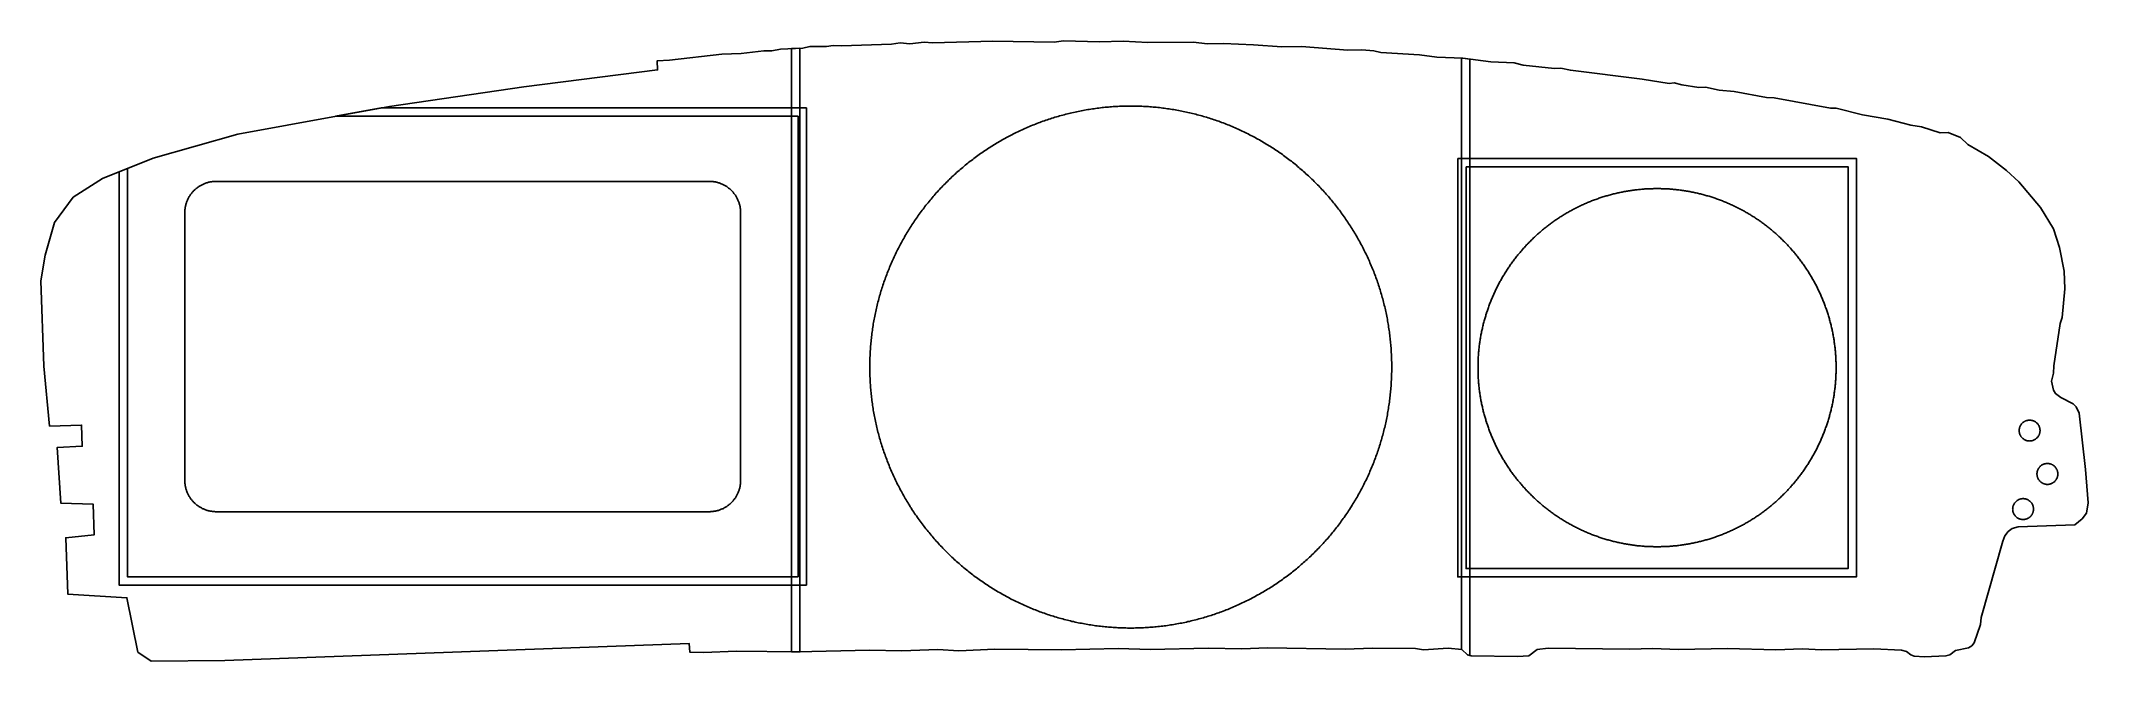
# Model space of a CAD drawing. Header units: metres. Extents: x -203 to 190, y -57 to 61.
import ezdxf

# ---------------------------------------------------------------- set-up
doc = ezdxf.new("R2010")
doc.units = ezdxf.units.M
doc.layers.add('LOCATING_LIPS', color=5, linetype='Continuous')
doc.layers.add('PLATE', color=7, linetype='Continuous')

msp = doc.modelspace()

# ---------------------------------------------------------------- linework, layer by layer
at = {"layer": 'LOCATING_LIPS'}
for points in [[(-58.77, 60.02), (-57.17, 60.08), (-57.17, -55.59), (-57.65, -55.6), (-58.77, -55.59), (-58.77, 60.02)], [(71.23, -56.28), (70.77, -56.12), (69.67, -55.15), (69.63, -55.14), (69.63, 58.2), (69.89, 58.19), (71.23, 58.01), (71.23, -56.28)], [(-187.63, 36.42), (-186.03, 37.06), (-186.03, -41.19), (-57.53, -41.19), (-57.53, 47.06), (-146.15, 47.06), (-137.4, 48.66), (-55.93, 48.66), (-55.93, -42.79), (-187.63, -42.79), (-187.63, 36.42)], [(68.88, 38.98), (145.28, 38.98), (145.28, -41.22), (68.88, -41.22), (68.88, 38.98)], [(70.48, 37.38), (70.48, -39.62), (143.68, -39.62), (143.68, 37.38), (70.48, 37.38)]]:
    msp.add_lwpolyline(points, close=True, dxfattribs=at)
at = {"layer": 'PLATE'}
for points in [[(-201.79, 20.45), (-200.03, 26.7), (-196.42, 31.54), (-190.79, 35.15), (-181.09, 39.04), (-164.9, 43.63), (-135.81, 48.95), (-110.05, 52.69), (-84.45, 55.93), (-84.51, 57.69), (-82.16, 57.78), (-72.14, 58.93), (-68.42, 59.07), (-64.06, 59.62), (-62.57, 59.58), (-60.87, 59.94), (-56.62, 60.1), (-55.24, 60.44), (-52.05, 60.45), (-50.77, 60.64), (-49.18, 60.54), (-39.61, 60.85), (-37.93, 61.11), (-36.11, 60.96), (-33.37, 61.25), (-31.76, 61.1), (-20.22, 61.47), (-8.44, 61.26), (-6.66, 61.49), (0.23, 61.3), (4.75, 61.44), (9.53, 61.19), (18.16, 61.23), (20.94, 60.94), (23.97, 61.01), (29.77, 60.77), (35.18, 60.34), (38.94, 60.43), (47.82, 59.7), (50.53, 59.76), (52.83, 59.59), (54.15, 59.3), (61.59, 58.84), (64.9, 58.39), (69.89, 58.19), (75.22, 57.47), (79.68, 57.28), (81.43, 56.85), (87.42, 56.2), (88.62, 56.29), (90.47, 55.89), (104.21, 54.15), (109.4, 53.36), (110.39, 53.47), (111.84, 53.05), (115.11, 52.56), (116.38, 52.62), (118.99, 52.03), (121.86, 51.8), (128.03, 50.66), (129.52, 50.58), (140.33, 48.58), (141.4, 48.61), (146.45, 47.32), (151.3, 46.47), (155.72, 45.33), (157.74, 45.03), (161.34, 43.88), (162.88, 43.92), (165.24, 42.97), (166.65, 41.63), (170.62, 39.32), (174.04, 36.68), (176.43, 34.52), (180.58, 29.6), (183.03, 25.47), (184.22, 21.94), (185.11, 17.35), (185.19, 14), (184.69, 8.49), (184.32, 7.34), (183.08, -0.79), (183.05, -2.19), (182.67, -3.73), (183.06, -5.4), (183.43, -6.09), (184.45, -6.83), (186.82, -8.06), (187.36, -8.63), (187.95, -9.84), (189.2, -20.66), (189.67, -27.04), (189.38, -29.03), (188.56, -30.07), (187.15, -31.25), (176.3, -31.6), (175.12, -31.94), (174.37, -32.5), (173.74, -33.34), (173.32, -34.38), (169.21, -48.98), (169.05, -50.35), (167.82, -53.82), (167.38, -54.42), (166.77, -54.83), (164.28, -55.33), (163.16, -56.16), (162.43, -56.36), (158.36, -56.54), (156.37, -56.38), (155.74, -56.18), (154.86, -55.48), (153.92, -55.25), (148.64, -55.03), (138.57, -55.22), (134.95, -54.97), (129.81, -55.18), (120.59, -54.94), (111.2, -55.12), (106.19, -54.91), (101.87, -55.08), (86.24, -54.9), (84.1, -55.14), (82.5, -56.31), (80.31, -56.46), (71.48, -56.37), (70.77, -56.12), (69.67, -55.15), (67.07, -54.86), (62.31, -55.19), (60.78, -54.92), (52.55, -54.84), (47.33, -55.04), (32.42, -54.83), (27.5, -55.02), (21.04, -54.88), (9.99, -55.12), (3.83, -54.96), (-7.04, -55.19), (-19.81, -55.09), (-26.71, -55.38), (-30.74, -55.13), (-37.66, -55.41), (-43.86, -55.24), (-57.65, -55.6), (-69.32, -55.45), (-75.63, -55.71), (-78.27, -55.61), (-78.41, -53.96), (-167.34, -57.24), (-181.49, -57.34), (-184.05, -55.61), (-186.12, -45.2), (-197.47, -44.5), (-197.86, -33.7), (-192.4, -33.14), (-192.6, -27.25), (-198.76, -27.11), (-199.48, -16.39), (-194.69, -16.19), (-194.82, -12.13), (-200.95, -12.32), (-202.02, -0.84), (-202.6, 15.52), (-201.79, 20.45)], [(56.24, -1.61), (56.24, -1.31), (56.24, -1), (56.24, -0.69), (56.24, -0.39), (56.23, -0.08), (56.22, 0.23), (56.22, 0.53), (56.21, 0.84), (56.19, 1.15), (56.18, 1.45), (56.16, 1.76), (56.15, 2.07), (56.13, 2.37), (56.1, 2.68), (56.08, 2.98), (56.06, 3.29), (56.03, 3.6), (56, 3.9), (55.97, 4.21), (55.94, 4.51), (55.9, 4.82), (55.86, 5.12), (55.83, 5.43), (55.79, 5.73), (55.74, 6.03), (55.7, 6.34), (55.65, 6.64), (55.6, 6.94), (55.56, 7.25), (55.5, 7.55), (55.45, 7.85), (55.4, 8.15), (55.34, 8.46), (55.28, 8.76), (55.22, 9.06), (55.16, 9.36), (55.09, 9.66), (55.02, 9.96), (54.96, 10.26), (54.89, 10.56), (54.81, 10.85), (54.74, 11.15), (54.67, 11.45), (54.59, 11.75), (54.51, 12.04), (54.43, 12.34), (54.35, 12.63), (54.26, 12.93), (54.17, 13.22), (54.09, 13.52), (54, 13.81), (53.9, 14.1), (53.81, 14.4), (53.72, 14.69), (53.62, 14.98), (53.52, 15.27), (53.42, 15.56), (53.32, 15.85), (53.21, 16.14), (53.11, 16.42), (53, 16.71), (52.89, 17), (52.78, 17.28), (52.66, 17.57), (52.55, 17.85), (52.43, 18.14), (52.31, 18.42), (52.19, 18.7), (52.07, 18.99), (51.95, 19.27), (51.82, 19.55), (51.7, 19.83), (51.57, 20.1), (51.44, 20.38), (51.31, 20.66), (51.17, 20.94), (51.04, 21.21), (50.9, 21.49), (50.76, 21.76), (50.62, 22.03), (50.48, 22.3), (50.33, 22.57), (50.19, 22.84), (50.04, 23.11), (49.89, 23.38), (49.74, 23.65), (49.59, 23.92), (49.44, 24.18), (49.28, 24.45), (49.13, 24.71), (48.97, 24.97), (48.81, 25.23), (48.64, 25.5), (48.48, 25.76), (48.32, 26.01), (48.15, 26.27), (47.98, 26.53), (47.81, 26.78), (47.64, 27.04), (47.47, 27.29), (47.29, 27.54), (47.12, 27.8), (46.94, 28.05), (46.76, 28.3), (46.58, 28.54), (46.4, 28.79), (46.21, 29.04), (46.03, 29.28), (45.84, 29.53), (45.66, 29.77), (45.47, 30.01), (45.27, 30.25), (45.08, 30.49), (44.89, 30.73), (44.69, 30.96), (44.5, 31.2), (44.3, 31.43), (44.1, 31.67), (43.9, 31.9), (43.69, 32.13), (43.49, 32.36), (43.28, 32.58), (43.08, 32.81), (42.87, 33.04), (42.66, 33.26), (42.45, 33.48), (42.24, 33.71), (42.02, 33.93), (41.81, 34.14), (41.59, 34.36), (41.37, 34.58), (41.16, 34.79), (40.94, 35.01), (40.71, 35.22), (40.49, 35.43), (40.27, 35.64), (40.04, 35.85), (39.81, 36.05), (39.59, 36.26), (39.36, 36.46), (39.13, 36.67), (38.9, 36.87), (38.66, 37.07), (38.43, 37.27), (38.19, 37.46), (37.96, 37.66), (37.72, 37.85), (37.48, 38.04), (37.24, 38.24), (37, 38.43), (36.76, 38.61), (36.51, 38.8), (36.27, 38.98), (36.02, 39.17), (35.77, 39.35), (35.53, 39.53), (35.28, 39.71), (35.03, 39.89), (34.77, 40.06), (34.52, 40.24), (34.27, 40.41), (34.01, 40.58), (33.76, 40.75), (33.5, 40.92), (33.24, 41.09), (32.99, 41.25), (32.73, 41.41), (32.46, 41.58), (32.2, 41.74), (31.94, 41.9), (31.68, 42.05), (31.41, 42.21), (31.15, 42.36), (30.88, 42.51), (30.61, 42.66), (30.34, 42.81), (30.07, 42.96), (29.8, 43.1), (29.53, 43.25), (29.26, 43.39), (28.99, 43.53), (28.72, 43.67), (28.44, 43.81), (28.17, 43.94), (27.89, 44.08), (27.61, 44.21), (27.33, 44.34), (27.06, 44.47), (26.78, 44.59), (26.5, 44.72), (26.22, 44.84), (25.93, 44.96), (25.65, 45.08), (25.37, 45.2), (25.08, 45.32), (24.8, 45.43), (24.51, 45.55), (24.23, 45.66), (23.94, 45.77), (23.65, 45.88), (23.37, 45.98), (23.08, 46.09), (22.79, 46.19), (22.5, 46.29), (22.21, 46.39), (21.92, 46.49), (21.63, 46.58), (21.33, 46.67), (21.04, 46.77), (20.75, 46.86), (20.45, 46.94), (20.16, 47.03), (19.86, 47.12), (19.57, 47.2), (19.27, 47.28), (18.98, 47.36), (18.68, 47.44), (18.38, 47.51), (18.08, 47.58), (17.79, 47.66), (17.49, 47.73), (17.19, 47.79), (16.89, 47.86), (16.59, 47.93), (16.29, 47.99), (15.99, 48.05), (15.69, 48.11), (15.38, 48.17), (15.08, 48.22), (14.78, 48.27), (14.48, 48.33), (14.17, 48.37), (13.87, 48.42), (13.57, 48.47), (13.26, 48.51), (12.96, 48.56), (12.66, 48.6), (12.35, 48.63), (12.05, 48.67), (11.74, 48.71), (11.44, 48.74), (11.13, 48.77), (10.83, 48.8), (10.52, 48.83), (10.21, 48.85), (9.91, 48.87), (9.6, 48.9), (9.3, 48.92), (8.99, 48.93), (8.68, 48.95), (8.38, 48.96), (8.07, 48.98), (7.76, 48.99), (7.46, 48.99), (7.15, 49), (6.84, 49.01), (6.54, 49.01), (6.23, 49.01), (5.92, 49.01), (5.62, 49.01), (5.31, 49), (5, 48.99), (4.7, 48.99), (4.39, 48.98), (4.08, 48.96), (3.78, 48.95), (3.47, 48.93), (3.16, 48.92), (2.86, 48.9), (2.55, 48.87), (2.25, 48.85), (1.94, 48.83), (1.63, 48.8), (1.33, 48.77), (1.02, 48.74), (0.72, 48.71), (0.41, 48.67), (0.11, 48.63), (-0.2, 48.6), (-0.5, 48.56), (-0.8, 48.51), (-1.11, 48.47), (-1.41, 48.42), (-1.71, 48.37), (-2.02, 48.33), (-2.32, 48.27), (-2.62, 48.22), (-2.92, 48.17), (-3.23, 48.11), (-3.53, 48.05), (-3.83, 47.99), (-4.13, 47.93), (-4.43, 47.86), (-4.73, 47.79), (-5.03, 47.73), (-5.33, 47.66), (-5.62, 47.58), (-5.92, 47.51), (-6.22, 47.44), (-6.52, 47.36), (-6.81, 47.28), (-7.11, 47.2), (-7.4, 47.12), (-7.7, 47.03), (-7.99, 46.94), (-8.29, 46.86), (-8.58, 46.77), (-8.87, 46.67), (-9.17, 46.58), (-9.46, 46.49), (-9.75, 46.39), (-10.04, 46.29), (-10.33, 46.19), (-10.62, 46.09), (-10.91, 45.98), (-11.19, 45.88), (-11.48, 45.77), (-11.77, 45.66), (-12.05, 45.55), (-12.34, 45.43), (-12.62, 45.32), (-12.91, 45.2), (-13.19, 45.08), (-13.47, 44.96), (-13.76, 44.84), (-14.04, 44.72), (-14.32, 44.59), (-14.6, 44.47), (-14.87, 44.34), (-15.15, 44.21), (-15.43, 44.08), (-15.71, 43.94), (-15.98, 43.81), (-16.26, 43.67), (-16.53, 43.53), (-16.8, 43.39), (-17.07, 43.25), (-17.34, 43.1), (-17.61, 42.96), (-17.88, 42.81), (-18.15, 42.66), (-18.42, 42.51), (-18.69, 42.36), (-18.95, 42.21), (-19.22, 42.05), (-19.48, 41.9), (-19.74, 41.74), (-20, 41.58), (-20.27, 41.41), (-20.53, 41.25), (-20.78, 41.09), (-21.04, 40.92), (-21.3, 40.75), (-21.55, 40.58), (-21.81, 40.41), (-22.06, 40.24), (-22.31, 40.06), (-22.57, 39.89), (-22.82, 39.71), (-23.07, 39.53), (-23.31, 39.35), (-23.56, 39.17), (-23.81, 38.98), (-24.05, 38.8), (-24.3, 38.61), (-24.54, 38.43), (-24.78, 38.24), (-25.02, 38.04), (-25.26, 37.85), (-25.5, 37.66), (-25.73, 37.46), (-25.97, 37.27), (-26.2, 37.07), (-26.44, 36.87), (-26.67, 36.67), (-26.9, 36.46), (-27.13, 36.26), (-27.35, 36.05), (-27.58, 35.85), (-27.81, 35.64), (-28.03, 35.43), (-28.25, 35.22), (-28.48, 35.01), (-28.7, 34.79), (-28.91, 34.58), (-29.13, 34.36), (-29.35, 34.14), (-29.56, 33.93), (-29.78, 33.71), (-29.99, 33.48), (-30.2, 33.26), (-30.41, 33.04), (-30.62, 32.81), (-30.82, 32.58), (-31.03, 32.36), (-31.23, 32.13), (-31.44, 31.9), (-31.64, 31.67), (-31.84, 31.43), (-32.04, 31.2), (-32.23, 30.96), (-32.43, 30.73), (-32.62, 30.49), (-32.81, 30.25), (-33.01, 30.01), (-33.2, 29.77), (-33.38, 29.53), (-33.57, 29.28), (-33.75, 29.04), (-33.94, 28.79), (-34.12, 28.54), (-34.3, 28.3), (-34.48, 28.05), (-34.66, 27.8), (-34.83, 27.54), (-35.01, 27.29), (-35.18, 27.04), (-35.35, 26.78), (-35.52, 26.53), (-35.69, 26.27), (-35.86, 26.01), (-36.02, 25.76), (-36.18, 25.5), (-36.35, 25.23), (-36.51, 24.97), (-36.67, 24.71), (-36.82, 24.45), (-36.98, 24.18), (-37.13, 23.92), (-37.28, 23.65), (-37.43, 23.38), (-37.58, 23.11), (-37.73, 22.84), (-37.87, 22.57), (-38.02, 22.3), (-38.16, 22.03), (-38.3, 21.76), (-38.44, 21.49), (-38.58, 21.21), (-38.71, 20.94), (-38.85, 20.66), (-38.98, 20.38), (-39.11, 20.1), (-39.24, 19.83), (-39.36, 19.55), (-39.49, 19.27), (-39.61, 18.99), (-39.73, 18.7), (-39.85, 18.42), (-39.97, 18.14), (-40.09, 17.85), (-40.2, 17.57), (-40.32, 17.28), (-40.43, 17), (-40.54, 16.71), (-40.65, 16.42), (-40.75, 16.14), (-40.86, 15.85), (-40.96, 15.56), (-41.06, 15.27), (-41.16, 14.98), (-41.26, 14.69), (-41.35, 14.4), (-41.44, 14.1), (-41.54, 13.81), (-41.63, 13.52), (-41.71, 13.22), (-41.8, 12.93), (-41.89, 12.63), (-41.97, 12.34), (-42.05, 12.04), (-42.13, 11.75), (-42.21, 11.45), (-42.28, 11.15), (-42.35, 10.85), (-42.43, 10.56), (-42.5, 10.26), (-42.56, 9.96), (-42.63, 9.66), (-42.7, 9.36), (-42.76, 9.06), (-42.82, 8.76), (-42.88, 8.46), (-42.94, 8.15), (-42.99, 7.85), (-43.04, 7.55), (-43.1, 7.25), (-43.14, 6.94), (-43.19, 6.64), (-43.24, 6.34), (-43.28, 6.03), (-43.33, 5.73), (-43.37, 5.43), (-43.4, 5.12), (-43.44, 4.82), (-43.48, 4.51), (-43.51, 4.21), (-43.54, 3.9), (-43.57, 3.6), (-43.6, 3.29), (-43.62, 2.98), (-43.64, 2.68), (-43.67, 2.37), (-43.69, 2.07), (-43.7, 1.76), (-43.72, 1.45), (-43.73, 1.15), (-43.75, 0.84), (-43.76, 0.53), (-43.76, 0.23), (-43.77, -0.08), (-43.78, -0.39), (-43.78, -0.69), (-43.78, -1), (-43.78, -1.31), (-43.78, -1.61), (-43.77, -1.92), (-43.76, -2.23), (-43.76, -2.53), (-43.75, -2.84), (-43.73, -3.15), (-43.72, -3.45), (-43.7, -3.76), (-43.69, -4.07), (-43.67, -4.37), (-43.64, -4.68), (-43.62, -4.98), (-43.6, -5.29), (-43.57, -5.6), (-43.54, -5.9), (-43.51, -6.21), (-43.48, -6.51), (-43.44, -6.82), (-43.4, -7.12), (-43.37, -7.43), (-43.33, -7.73), (-43.28, -8.03), (-43.24, -8.34), (-43.19, -8.64), (-43.14, -8.94), (-43.1, -9.25), (-43.04, -9.55), (-42.99, -9.85), (-42.94, -10.15), (-42.88, -10.46), (-42.82, -10.76), (-42.76, -11.06), (-42.7, -11.36), (-42.63, -11.66), (-42.56, -11.96), (-42.5, -12.26), (-42.43, -12.56), (-42.35, -12.85), (-42.28, -13.15), (-42.21, -13.45), (-42.13, -13.75), (-42.05, -14.04), (-41.97, -14.34), (-41.89, -14.63), (-41.8, -14.93), (-41.71, -15.22), (-41.63, -15.52), (-41.54, -15.81), (-41.44, -16.1), (-41.35, -16.4), (-41.26, -16.69), (-41.16, -16.98), (-41.06, -17.27), (-40.96, -17.56), (-40.86, -17.85), (-40.75, -18.14), (-40.65, -18.42), (-40.54, -18.71), (-40.43, -19), (-40.32, -19.28), (-40.2, -19.57), (-40.09, -19.85), (-39.97, -20.14), (-39.85, -20.42), (-39.73, -20.7), (-39.61, -20.99), (-39.49, -21.27), (-39.36, -21.55), (-39.24, -21.83), (-39.11, -22.1), (-38.98, -22.38), (-38.85, -22.66), (-38.71, -22.94), (-38.58, -23.21), (-38.44, -23.49), (-38.3, -23.76), (-38.16, -24.03), (-38.02, -24.3), (-37.87, -24.57), (-37.73, -24.84), (-37.58, -25.11), (-37.43, -25.38), (-37.28, -25.65), (-37.13, -25.92), (-36.98, -26.18), (-36.82, -26.45), (-36.67, -26.71), (-36.51, -26.97), (-36.35, -27.23), (-36.18, -27.5), (-36.02, -27.76), (-35.86, -28.01), (-35.69, -28.27), (-35.52, -28.53), (-35.35, -28.78), (-35.18, -29.04), (-35.01, -29.29), (-34.83, -29.54), (-34.66, -29.8), (-34.48, -30.05), (-34.3, -30.3), (-34.12, -30.54), (-33.94, -30.79), (-33.75, -31.04), (-33.57, -31.28), (-33.38, -31.53), (-33.2, -31.77), (-33.01, -32.01), (-32.81, -32.25), (-32.62, -32.49), (-32.43, -32.73), (-32.23, -32.96), (-32.04, -33.2), (-31.84, -33.43), (-31.64, -33.67), (-31.44, -33.9), (-31.23, -34.13), (-31.03, -34.36), (-30.82, -34.58), (-30.62, -34.81), (-30.41, -35.04), (-30.2, -35.26), (-29.99, -35.48), (-29.78, -35.71), (-29.56, -35.93), (-29.35, -36.14), (-29.13, -36.36), (-28.91, -36.58), (-28.7, -36.79), (-28.48, -37.01), (-28.25, -37.22), (-28.03, -37.43), (-27.81, -37.64), (-27.58, -37.85), (-27.35, -38.05), (-27.13, -38.26), (-26.9, -38.46), (-26.67, -38.67), (-26.44, -38.87), (-26.2, -39.07), (-25.97, -39.27), (-25.73, -39.46), (-25.5, -39.66), (-25.26, -39.85), (-25.02, -40.04), (-24.78, -40.24), (-24.54, -40.43), (-24.3, -40.61), (-24.05, -40.8), (-23.81, -40.98), (-23.56, -41.17), (-23.31, -41.35), (-23.07, -41.53), (-22.82, -41.71), (-22.57, -41.89), (-22.31, -42.06), (-22.06, -42.24), (-21.81, -42.41), (-21.55, -42.58), (-21.3, -42.75), (-21.04, -42.92), (-20.78, -43.09), (-20.53, -43.25), (-20.27, -43.41), (-20, -43.58), (-19.74, -43.74), (-19.48, -43.9), (-19.22, -44.05), (-18.95, -44.21), (-18.69, -44.36), (-18.42, -44.51), (-18.15, -44.66), (-17.88, -44.81), (-17.61, -44.96), (-17.34, -45.1), (-17.07, -45.25), (-16.8, -45.39), (-16.53, -45.53), (-16.26, -45.67), (-15.98, -45.81), (-15.71, -45.94), (-15.43, -46.08), (-15.15, -46.21), (-14.87, -46.34), (-14.6, -46.47), (-14.32, -46.59), (-14.04, -46.72), (-13.76, -46.84), (-13.47, -46.96), (-13.19, -47.08), (-12.91, -47.2), (-12.62, -47.32), (-12.34, -47.43), (-12.05, -47.55), (-11.77, -47.66), (-11.48, -47.77), (-11.19, -47.88), (-10.91, -47.98), (-10.62, -48.09), (-10.33, -48.19), (-10.04, -48.29), (-9.75, -48.39), (-9.46, -48.49), (-9.17, -48.58), (-8.87, -48.67), (-8.58, -48.77), (-8.29, -48.86), (-7.99, -48.94), (-7.7, -49.03), (-7.4, -49.12), (-7.11, -49.2), (-6.81, -49.28), (-6.52, -49.36), (-6.22, -49.44), (-5.92, -49.51), (-5.62, -49.58), (-5.33, -49.66), (-5.03, -49.73), (-4.73, -49.79), (-4.43, -49.86), (-4.13, -49.93), (-3.83, -49.99), (-3.53, -50.05), (-3.23, -50.11), (-2.92, -50.17), (-2.62, -50.22), (-2.32, -50.27), (-2.02, -50.33), (-1.71, -50.37), (-1.41, -50.42), (-1.11, -50.47), (-0.8, -50.51), (-0.5, -50.56), (-0.2, -50.6), (0.11, -50.63), (0.41, -50.67), (0.72, -50.71), (1.02, -50.74), (1.33, -50.77), (1.63, -50.8), (1.94, -50.83), (2.25, -50.85), (2.55, -50.87), (2.86, -50.9), (3.16, -50.92), (3.47, -50.93), (3.78, -50.95), (4.08, -50.96), (4.39, -50.98), (4.7, -50.99), (5, -50.99), (5.31, -51), (5.62, -51.01), (5.92, -51.01), (6.23, -51.01), (6.54, -51.01), (6.84, -51.01), (7.15, -51), (7.46, -50.99), (7.76, -50.99), (8.07, -50.98), (8.38, -50.96), (8.68, -50.95), (8.99, -50.93), (9.3, -50.92), (9.6, -50.9), (9.91, -50.87), (10.21, -50.85), (10.52, -50.83), (10.83, -50.8), (11.13, -50.77), (11.44, -50.74), (11.74, -50.71), (12.05, -50.67), (12.35, -50.63), (12.66, -50.6), (12.96, -50.56), (13.26, -50.51), (13.57, -50.47), (13.87, -50.42), (14.17, -50.37), (14.48, -50.33), (14.78, -50.27), (15.08, -50.22), (15.38, -50.17), (15.69, -50.11), (15.99, -50.05), (16.29, -49.99), (16.59, -49.93), (16.89, -49.86), (17.19, -49.79), (17.49, -49.73), (17.79, -49.66), (18.08, -49.58), (18.38, -49.51), (18.68, -49.44), (18.98, -49.36), (19.27, -49.28), (19.57, -49.2), (19.86, -49.12), (20.16, -49.03), (20.45, -48.94), (20.75, -48.86), (21.04, -48.77), (21.33, -48.67), (21.63, -48.58), (21.92, -48.49), (22.21, -48.39), (22.5, -48.29), (22.79, -48.19), (23.08, -48.09), (23.37, -47.98), (23.65, -47.88), (23.94, -47.77), (24.23, -47.66), (24.51, -47.55), (24.8, -47.43), (25.08, -47.32), (25.37, -47.2), (25.65, -47.08), (25.93, -46.96), (26.22, -46.84), (26.5, -46.72), (26.78, -46.59), (27.06, -46.47), (27.33, -46.34), (27.61, -46.21), (27.89, -46.08), (28.17, -45.94), (28.44, -45.81), (28.72, -45.67), (28.99, -45.53), (29.26, -45.39), (29.53, -45.25), (29.8, -45.1), (30.07, -44.96), (30.34, -44.81), (30.61, -44.66), (30.88, -44.51), (31.15, -44.36), (31.41, -44.21), (31.68, -44.05), (31.94, -43.9), (32.2, -43.74), (32.46, -43.58), (32.73, -43.41), (32.99, -43.25), (33.24, -43.09), (33.5, -42.92), (33.76, -42.75), (34.01, -42.58), (34.27, -42.41), (34.52, -42.24), (34.77, -42.06), (35.03, -41.89), (35.28, -41.71), (35.53, -41.53), (35.77, -41.35), (36.02, -41.17), (36.27, -40.98), (36.51, -40.8), (36.76, -40.61), (37, -40.43), (37.24, -40.24), (37.48, -40.04), (37.72, -39.85), (37.96, -39.66), (38.19, -39.46), (38.43, -39.27), (38.66, -39.07), (38.9, -38.87), (39.13, -38.67), (39.36, -38.46), (39.59, -38.26), (39.81, -38.05), (40.04, -37.85), (40.27, -37.64), (40.49, -37.43), (40.71, -37.22), (40.94, -37.01), (41.16, -36.79), (41.37, -36.58), (41.59, -36.36), (41.81, -36.14), (42.02, -35.93), (42.24, -35.71), (42.45, -35.48), (42.66, -35.26), (42.87, -35.04), (43.08, -34.81), (43.28, -34.58), (43.49, -34.36), (43.69, -34.13), (43.9, -33.9), (44.1, -33.67), (44.3, -33.43), (44.5, -33.2), (44.69, -32.96), (44.89, -32.73), (45.08, -32.49), (45.27, -32.25), (45.47, -32.01), (45.66, -31.77), (45.84, -31.53), (46.03, -31.28), (46.21, -31.04), (46.4, -30.79), (46.58, -30.54), (46.76, -30.3), (46.94, -30.05), (47.12, -29.8), (47.29, -29.54), (47.47, -29.29), (47.64, -29.04), (47.81, -28.78), (47.98, -28.53), (48.15, -28.27), (48.32, -28.01), (48.48, -27.76), (48.64, -27.5), (48.81, -27.23), (48.97, -26.97), (49.13, -26.71), (49.28, -26.45), (49.44, -26.18), (49.59, -25.92), (49.74, -25.65), (49.89, -25.38), (50.04, -25.11), (50.19, -24.84), (50.33, -24.57), (50.48, -24.3), (50.62, -24.03), (50.76, -23.76), (50.9, -23.49), (51.04, -23.21), (51.17, -22.94), (51.31, -22.66), (51.44, -22.38), (51.57, -22.1), (51.7, -21.83), (51.82, -21.55), (51.95, -21.27), (52.07, -20.99), (52.19, -20.7), (52.31, -20.42), (52.43, -20.14), (52.55, -19.85), (52.66, -19.57), (52.78, -19.28), (52.89, -19), (53, -18.71), (53.11, -18.42), (53.21, -18.14), (53.32, -17.85), (53.42, -17.56), (53.52, -17.27), (53.62, -16.98), (53.72, -16.69), (53.81, -16.4), (53.9, -16.1), (54, -15.81), (54.09, -15.52), (54.17, -15.22), (54.26, -14.93), (54.35, -14.63), (54.43, -14.34), (54.51, -14.04), (54.59, -13.75), (54.67, -13.45), (54.74, -13.15), (54.81, -12.85), (54.89, -12.56), (54.96, -12.26), (55.02, -11.96), (55.09, -11.66), (55.16, -11.36), (55.22, -11.06), (55.28, -10.76), (55.34, -10.46), (55.4, -10.15), (55.45, -9.85), (55.5, -9.55), (55.56, -9.25), (55.6, -8.94), (55.65, -8.64), (55.7, -8.34), (55.74, -8.03), (55.79, -7.73), (55.83, -7.43), (55.86, -7.12), (55.9, -6.82), (55.94, -6.51), (55.97, -6.21), (56, -5.9), (56.03, -5.6), (56.06, -5.29), (56.08, -4.98), (56.1, -4.68), (56.13, -4.37), (56.15, -4.07), (56.16, -3.76), (56.18, -3.45), (56.19, -3.15), (56.21, -2.84), (56.22, -2.53), (56.22, -2.23), (56.23, -1.92), (56.24, -1.61)], [(-169.17, -28.72), (-169.03, -28.72), (-74.53, -28.72), (-74.38, -28.72), (-74.23, -28.71), (-74.08, -28.7), (-73.94, -28.69), (-73.79, -28.67), (-73.65, -28.65), (-73.5, -28.63), (-73.36, -28.6), (-73.21, -28.57), (-73.07, -28.54), (-72.93, -28.5), (-72.78, -28.46), (-72.64, -28.41), (-72.5, -28.37), (-72.37, -28.31), (-72.23, -28.26), (-72.09, -28.2), (-71.96, -28.14), (-71.83, -28.08), (-71.7, -28.01), (-71.57, -27.94), (-71.44, -27.86), (-71.32, -27.79), (-71.19, -27.71), (-71.07, -27.62), (-70.95, -27.54), (-70.83, -27.45), (-70.72, -27.36), (-70.61, -27.26), (-70.5, -27.16), (-70.39, -27.06), (-70.28, -26.96), (-70.18, -26.85), (-70.08, -26.75), (-69.98, -26.64), (-69.89, -26.52), (-69.8, -26.41), (-69.71, -26.29), (-69.62, -26.17), (-69.54, -26.05), (-69.46, -25.93), (-69.38, -25.8), (-69.31, -25.67), (-69.23, -25.55), (-69.17, -25.41), (-69.1, -25.28), (-69.04, -25.15), (-68.98, -25.01), (-68.93, -24.88), (-68.88, -24.74), (-68.83, -24.6), (-68.78, -24.46), (-68.74, -24.32), (-68.71, -24.17), (-68.67, -24.03), (-68.64, -23.89), (-68.61, -23.74), (-68.59, -23.6), (-68.57, -23.45), (-68.55, -23.31), (-68.54, -23.16), (-68.53, -23.01), (-68.53, -22.86), (-68.53, -22.72), (-68.53, 28.58), (-68.53, 28.73), (-68.53, 28.88), (-68.54, 29.02), (-68.55, 29.17), (-68.57, 29.32), (-68.59, 29.46), (-68.61, 29.61), (-68.64, 29.75), (-68.67, 29.9), (-68.71, 30.04), (-68.74, 30.18), (-68.78, 30.32), (-68.83, 30.47), (-68.88, 30.6), (-68.93, 30.74), (-68.98, 30.88), (-69.04, 31.01), (-69.1, 31.15), (-69.17, 31.28), (-69.23, 31.41), (-69.31, 31.54), (-69.38, 31.67), (-69.46, 31.79), (-69.54, 31.92), (-69.62, 32.04), (-69.71, 32.16), (-69.8, 32.27), (-69.89, 32.39), (-69.98, 32.5), (-70.08, 32.61), (-70.18, 32.72), (-70.28, 32.83), (-70.39, 32.93), (-70.5, 33.03), (-70.61, 33.13), (-70.72, 33.22), (-70.83, 33.31), (-70.95, 33.4), (-71.07, 33.49), (-71.19, 33.57), (-71.32, 33.65), (-71.44, 33.73), (-71.57, 33.8), (-71.7, 33.87), (-71.83, 33.94), (-71.96, 34.01), (-72.09, 34.07), (-72.23, 34.13), (-72.37, 34.18), (-72.5, 34.23), (-72.64, 34.28), (-72.78, 34.32), (-72.93, 34.37), (-73.07, 34.4), (-73.21, 34.44), (-73.36, 34.47), (-73.5, 34.49), (-73.65, 34.52), (-73.79, 34.54), (-73.94, 34.55), (-74.08, 34.57), (-74.23, 34.58), (-74.38, 34.58), (-74.53, 34.58), (-169.03, 34.58), (-169.17, 34.58), (-169.32, 34.58), (-169.47, 34.57), (-169.61, 34.55), (-169.76, 34.54), (-169.91, 34.52), (-170.05, 34.49), (-170.2, 34.47), (-170.34, 34.44), (-170.48, 34.4), (-170.63, 34.37), (-170.77, 34.32), (-170.91, 34.28), (-171.05, 34.23), (-171.19, 34.18), (-171.32, 34.13), (-171.46, 34.07), (-171.59, 34.01), (-171.72, 33.94), (-171.85, 33.87), (-171.98, 33.8), (-172.11, 33.73), (-172.24, 33.65), (-172.36, 33.57), (-172.48, 33.49), (-172.6, 33.4), (-172.72, 33.31), (-172.83, 33.22), (-172.95, 33.13), (-173.06, 33.03), (-173.16, 32.93), (-173.27, 32.83), (-173.37, 32.72), (-173.47, 32.61), (-173.57, 32.5), (-173.66, 32.39), (-173.76, 32.27), (-173.85, 32.16), (-173.93, 32.04), (-174.01, 31.92), (-174.1, 31.79), (-174.17, 31.67), (-174.25, 31.54), (-174.32, 31.41), (-174.39, 31.28), (-174.45, 31.15), (-174.51, 31.01), (-174.57, 30.88), (-174.62, 30.74), (-174.68, 30.6), (-174.72, 30.47), (-174.77, 30.32), (-174.81, 30.18), (-174.85, 30.04), (-174.88, 29.9), (-174.91, 29.75), (-174.94, 29.61), (-174.96, 29.46), (-174.98, 29.32), (-175, 29.17), (-175.01, 29.02), (-175.02, 28.88), (-175.02, 28.73), (-175.03, 28.58), (-175.03, -22.72), (-175.02, -22.86), (-175.02, -23.01), (-175.01, -23.16), (-175, -23.31), (-174.98, -23.45), (-174.96, -23.6), (-174.94, -23.74), (-174.91, -23.89), (-174.88, -24.03), (-174.85, -24.17), (-174.81, -24.32), (-174.77, -24.46), (-174.72, -24.6), (-174.68, -24.74), (-174.62, -24.88), (-174.57, -25.01), (-174.51, -25.15), (-174.45, -25.28), (-174.39, -25.41), (-174.32, -25.55), (-174.25, -25.67), (-174.17, -25.8), (-174.1, -25.93), (-174.01, -26.05), (-173.93, -26.17), (-173.85, -26.29), (-173.76, -26.41), (-173.66, -26.52), (-173.57, -26.64), (-173.47, -26.75), (-173.37, -26.85), (-173.27, -26.96), (-173.16, -27.06), (-173.06, -27.16), (-172.95, -27.26), (-172.83, -27.36), (-172.72, -27.45), (-172.6, -27.54), (-172.48, -27.62), (-172.36, -27.71), (-172.24, -27.79), (-172.11, -27.86), (-171.98, -27.94), (-171.85, -28.01), (-171.72, -28.08), (-171.59, -28.14), (-171.46, -28.2), (-171.32, -28.26), (-171.19, -28.31), (-171.05, -28.37), (-170.91, -28.41), (-170.77, -28.46), (-170.63, -28.5), (-170.48, -28.54), (-170.34, -28.57), (-170.2, -28.6), (-170.05, -28.63), (-169.91, -28.65), (-169.76, -28.67), (-169.61, -28.69), (-169.47, -28.7), (-169.32, -28.71), (-169.17, -28.72)], [(141.39, -1.33), (141.39, -1.12), (141.39, -0.91), (141.39, -0.7), (141.39, -0.49), (141.38, -0.28), (141.38, -0.07), (141.37, 0.14), (141.36, 0.35), (141.35, 0.56), (141.34, 0.77), (141.33, 0.98), (141.32, 1.19), (141.3, 1.4), (141.29, 1.61), (141.27, 1.82), (141.25, 2.03), (141.23, 2.24), (141.21, 2.45), (141.19, 2.66), (141.16, 2.87), (141.14, 3.08), (141.11, 3.29), (141.08, 3.5), (141.05, 3.71), (141.02, 3.92), (140.99, 4.12), (140.96, 4.33), (140.93, 4.54), (140.89, 4.75), (140.85, 4.95), (140.82, 5.16), (140.78, 5.37), (140.74, 5.57), (140.69, 5.78), (140.65, 5.99), (140.61, 6.19), (140.56, 6.4), (140.51, 6.6), (140.47, 6.81), (140.42, 7.01), (140.37, 7.22), (140.31, 7.42), (140.26, 7.63), (140.21, 7.83), (140.15, 8.03), (140.1, 8.24), (140.04, 8.44), (139.98, 8.64), (139.92, 8.84), (139.86, 9.04), (139.79, 9.24), (139.73, 9.44), (139.66, 9.64), (139.6, 9.84), (139.53, 10.04), (139.46, 10.24), (139.39, 10.44), (139.32, 10.64), (139.24, 10.84), (139.17, 11.03), (139.1, 11.23), (139.02, 11.43), (138.94, 11.62), (138.86, 11.82), (138.78, 12.01), (138.7, 12.21), (138.62, 12.4), (138.54, 12.59), (138.45, 12.79), (138.37, 12.98), (138.28, 13.17), (138.19, 13.36), (138.1, 13.55), (138.01, 13.74), (137.92, 13.93), (137.83, 14.12), (137.73, 14.31), (137.64, 14.5), (137.54, 14.68), (137.44, 14.87), (137.34, 15.06), (137.24, 15.24), (137.14, 15.43), (137.04, 15.61), (136.94, 15.79), (136.83, 15.98), (136.73, 16.16), (136.62, 16.34), (136.51, 16.52), (136.4, 16.7), (136.29, 16.88), (136.18, 17.06), (136.07, 17.24), (135.96, 17.42), (135.84, 17.59), (135.73, 17.77), (135.61, 17.94), (135.49, 18.12), (135.38, 18.29), (135.26, 18.47), (135.14, 18.64), (135.01, 18.81), (134.89, 18.98), (134.77, 19.15), (134.64, 19.32), (134.52, 19.49), (134.39, 19.66), (134.26, 19.83), (134.13, 19.99), (134, 20.16), (133.87, 20.32), (133.74, 20.49), (133.61, 20.65), (133.47, 20.81), (133.34, 20.97), (133.2, 21.13), (133.06, 21.29), (132.93, 21.45), (132.79, 21.61), (132.65, 21.77), (132.51, 21.92), (132.36, 22.08), (132.22, 22.23), (132.08, 22.39), (131.93, 22.54), (131.79, 22.69), (131.64, 22.84), (131.49, 23), (131.34, 23.14), (131.2, 23.29), (131.04, 23.44), (130.89, 23.59), (130.74, 23.73), (130.59, 23.88), (130.43, 24.02), (130.28, 24.16), (130.12, 24.31), (129.97, 24.45), (129.81, 24.59), (129.65, 24.73), (129.49, 24.86), (129.33, 25), (129.17, 25.14), (129.01, 25.27), (128.85, 25.41), (128.69, 25.54), (128.52, 25.67), (128.36, 25.8), (128.19, 25.93), (128.03, 26.06), (127.86, 26.19), (127.69, 26.32), (127.52, 26.44), (127.35, 26.57), (127.18, 26.69), (127.01, 26.81), (126.84, 26.94), (126.67, 27.06), (126.49, 27.18), (126.32, 27.29), (126.14, 27.41), (125.97, 27.53), (125.79, 27.64), (125.62, 27.76), (125.44, 27.87), (125.26, 27.98), (125.08, 28.09), (124.9, 28.2), (124.72, 28.31), (124.54, 28.42), (124.36, 28.53), (124.18, 28.63), (123.99, 28.74), (123.81, 28.84), (123.63, 28.94), (123.44, 29.04), (123.26, 29.14), (123.07, 29.24), (122.88, 29.34), (122.7, 29.44), (122.51, 29.53), (122.32, 29.63), (122.13, 29.72), (121.94, 29.81), (121.75, 29.9), (121.56, 29.99), (121.37, 30.08), (121.18, 30.17), (120.99, 30.25), (120.79, 30.34), (120.6, 30.42), (120.41, 30.5), (120.21, 30.58), (120.02, 30.66), (119.82, 30.74), (119.63, 30.82), (119.43, 30.9), (119.23, 30.97), (119.04, 31.04), (118.84, 31.12), (118.64, 31.19), (118.44, 31.26), (118.24, 31.33), (118.04, 31.4), (117.84, 31.46), (117.64, 31.53), (117.44, 31.59), (117.24, 31.66), (117.04, 31.72), (116.84, 31.78), (116.64, 31.84), (116.44, 31.9), (116.23, 31.95), (116.03, 32.01), (115.83, 32.06), (115.62, 32.11), (115.42, 32.17), (115.21, 32.22), (115.01, 32.27), (114.8, 32.31), (114.6, 32.36), (114.39, 32.41), (114.19, 32.45), (113.98, 32.49), (113.77, 32.54), (113.57, 32.58), (113.36, 32.62), (113.15, 32.65), (112.95, 32.69), (112.74, 32.73), (112.53, 32.76), (112.32, 32.79), (112.12, 32.82), (111.91, 32.85), (111.7, 32.88), (111.49, 32.91), (111.28, 32.94), (111.07, 32.96), (110.86, 32.99), (110.65, 33.01), (110.44, 33.03), (110.23, 33.05), (110.02, 33.07), (109.81, 33.09), (109.6, 33.1), (109.39, 33.12), (109.18, 33.13), (108.97, 33.14), (108.76, 33.15), (108.55, 33.16), (108.34, 33.17), (108.13, 33.18), (107.92, 33.18), (107.71, 33.19), (107.5, 33.19), (107.29, 33.19), (107.08, 33.2), (106.87, 33.19), (106.66, 33.19), (106.45, 33.19), (106.24, 33.18), (106.03, 33.18), (105.82, 33.17), (105.61, 33.16), (105.4, 33.15), (105.19, 33.14), (104.98, 33.13), (104.77, 33.12), (104.56, 33.1), (104.35, 33.09), (104.14, 33.07), (103.93, 33.05), (103.72, 33.03), (103.51, 33.01), (103.3, 32.99), (103.09, 32.96), (102.88, 32.94), (102.67, 32.91), (102.46, 32.88), (102.25, 32.85), (102.04, 32.82), (101.84, 32.79), (101.63, 32.76), (101.42, 32.73), (101.21, 32.69), (101.01, 32.65), (100.8, 32.62), (100.59, 32.58), (100.39, 32.54), (100.18, 32.49), (99.97, 32.45), (99.77, 32.41), (99.56, 32.36), (99.36, 32.31), (99.15, 32.27), (98.95, 32.22), (98.74, 32.17), (98.54, 32.11), (98.33, 32.06), (98.13, 32.01), (97.93, 31.95), (97.72, 31.9), (97.52, 31.84), (97.32, 31.78), (97.12, 31.72), (96.92, 31.66), (96.72, 31.59), (96.52, 31.53), (96.32, 31.46), (96.12, 31.4), (95.92, 31.33), (95.72, 31.26), (95.52, 31.19), (95.32, 31.12), (95.12, 31.04), (94.93, 30.97), (94.73, 30.9), (94.53, 30.82), (94.34, 30.74), (94.14, 30.66), (93.95, 30.58), (93.75, 30.5), (93.56, 30.42), (93.37, 30.34), (93.17, 30.25), (92.98, 30.17), (92.79, 30.08), (92.6, 29.99), (92.41, 29.9), (92.22, 29.81), (92.03, 29.72), (91.84, 29.63), (91.65, 29.53), (91.46, 29.44), (91.28, 29.34), (91.09, 29.24), (90.9, 29.14), (90.72, 29.04), (90.53, 28.94), (90.35, 28.84), (90.17, 28.74), (89.98, 28.63), (89.8, 28.53), (89.62, 28.42), (89.44, 28.31), (89.26, 28.2), (89.08, 28.09), (88.9, 27.98), (88.72, 27.87), (88.54, 27.76), (88.37, 27.64), (88.19, 27.53), (88.02, 27.41), (87.84, 27.29), (87.67, 27.18), (87.49, 27.06), (87.32, 26.94), (87.15, 26.81), (86.98, 26.69), (86.81, 26.57), (86.64, 26.44), (86.47, 26.32), (86.3, 26.19), (86.13, 26.06), (85.97, 25.93), (85.8, 25.8), (85.64, 25.67), (85.47, 25.54), (85.31, 25.41), (85.15, 25.27), (84.99, 25.14), (84.83, 25), (84.67, 24.86), (84.51, 24.73), (84.35, 24.59), (84.19, 24.45), (84.04, 24.31), (83.88, 24.16), (83.73, 24.02), (83.57, 23.88), (83.42, 23.73), (83.27, 23.59), (83.12, 23.44), (82.96, 23.29), (82.82, 23.14), (82.67, 23), (82.52, 22.84), (82.37, 22.69), (82.23, 22.54), (82.08, 22.39), (81.94, 22.23), (81.8, 22.08), (81.65, 21.92), (81.51, 21.77), (81.37, 21.61), (81.23, 21.45), (81.1, 21.29), (80.96, 21.13), (80.82, 20.97), (80.69, 20.81), (80.55, 20.65), (80.42, 20.49), (80.29, 20.32), (80.16, 20.16), (80.03, 19.99), (79.9, 19.83), (79.77, 19.66), (79.64, 19.49), (79.52, 19.32), (79.39, 19.15), (79.27, 18.98), (79.15, 18.81), (79.02, 18.64), (78.9, 18.47), (78.78, 18.29), (78.67, 18.12), (78.55, 17.94), (78.43, 17.77), (78.32, 17.59), (78.2, 17.42), (78.09, 17.24), (77.98, 17.06), (77.87, 16.88), (77.76, 16.7), (77.65, 16.52), (77.54, 16.34), (77.43, 16.16), (77.33, 15.98), (77.22, 15.79), (77.12, 15.61), (77.02, 15.43), (76.92, 15.24), (76.82, 15.06), (76.72, 14.87), (76.62, 14.68), (76.52, 14.5), (76.43, 14.31), (76.33, 14.12), (76.24, 13.93), (76.15, 13.74), (76.06, 13.55), (75.97, 13.36), (75.88, 13.17), (75.79, 12.98), (75.71, 12.79), (75.62, 12.59), (75.54, 12.4), (75.46, 12.21), (75.38, 12.01), (75.3, 11.82), (75.22, 11.62), (75.14, 11.43), (75.06, 11.23), (74.99, 11.03), (74.92, 10.84), (74.84, 10.64), (74.77, 10.44), (74.7, 10.24), (74.63, 10.04), (74.56, 9.84), (74.5, 9.64), (74.43, 9.44), (74.37, 9.24), (74.3, 9.04), (74.24, 8.84), (74.18, 8.64), (74.12, 8.44), (74.06, 8.24), (74.01, 8.03), (73.95, 7.83), (73.9, 7.63), (73.85, 7.42), (73.79, 7.22), (73.74, 7.01), (73.69, 6.81), (73.65, 6.6), (73.6, 6.4), (73.55, 6.19), (73.51, 5.99), (73.47, 5.78), (73.42, 5.57), (73.38, 5.37), (73.34, 5.16), (73.31, 4.95), (73.27, 4.75), (73.23, 4.54), (73.2, 4.33), (73.17, 4.12), (73.14, 3.92), (73.11, 3.71), (73.08, 3.5), (73.05, 3.29), (73.02, 3.08), (73, 2.87), (72.97, 2.66), (72.95, 2.45), (72.93, 2.24), (72.91, 2.03), (72.89, 1.82), (72.87, 1.61), (72.86, 1.4), (72.84, 1.19), (72.83, 0.98), (72.82, 0.77), (72.81, 0.56), (72.8, 0.35), (72.79, 0.14), (72.78, -0.07), (72.78, -0.28), (72.77, -0.49), (72.77, -0.7), (72.77, -0.91), (72.77, -1.12), (72.77, -1.33), (72.77, -1.54), (72.77, -1.75), (72.78, -1.96), (72.78, -2.17), (72.79, -2.38), (72.8, -2.59), (72.81, -2.8), (72.82, -3.01), (72.83, -3.22), (72.84, -3.43), (72.86, -3.64), (72.87, -3.85), (72.89, -4.06), (72.91, -4.27), (72.93, -4.48), (72.95, -4.69), (72.97, -4.9), (73, -5.11), (73.02, -5.32), (73.05, -5.53), (73.08, -5.74), (73.11, -5.95), (73.14, -6.16), (73.17, -6.36), (73.2, -6.57), (73.23, -6.78), (73.27, -6.99), (73.31, -7.19), (73.34, -7.4), (73.38, -7.61), (73.42, -7.81), (73.47, -8.02), (73.51, -8.23), (73.55, -8.43), (73.6, -8.64), (73.65, -8.84), (73.69, -9.05), (73.74, -9.25), (73.79, -9.46), (73.85, -9.66), (73.9, -9.87), (73.95, -10.07), (74.01, -10.27), (74.06, -10.48), (74.12, -10.68), (74.18, -10.88), (74.24, -11.08), (74.3, -11.28), (74.37, -11.48), (74.43, -11.68), (74.5, -11.88), (74.56, -12.08), (74.63, -12.28), (74.7, -12.48), (74.77, -12.68), (74.84, -12.88), (74.92, -13.08), (74.99, -13.27), (75.06, -13.47), (75.14, -13.67), (75.22, -13.86), (75.3, -14.06), (75.38, -14.25), (75.46, -14.45), (75.54, -14.64), (75.62, -14.83), (75.71, -15.03), (75.79, -15.22), (75.88, -15.41), (75.97, -15.6), (76.06, -15.79), (76.15, -15.98), (76.24, -16.17), (76.33, -16.36), (76.43, -16.55), (76.52, -16.74), (76.62, -16.92), (76.72, -17.11), (76.82, -17.3), (76.92, -17.48), (77.02, -17.67), (77.12, -17.85), (77.22, -18.03), (77.33, -18.22), (77.43, -18.4), (77.54, -18.58), (77.65, -18.76), (77.76, -18.94), (77.87, -19.12), (77.98, -19.3), (78.09, -19.48), (78.2, -19.66), (78.32, -19.83), (78.43, -20.01), (78.55, -20.18), (78.67, -20.36), (78.78, -20.53), (78.9, -20.71), (79.02, -20.88), (79.15, -21.05), (79.27, -21.22), (79.39, -21.39), (79.52, -21.56), (79.64, -21.73), (79.77, -21.9), (79.9, -22.07), (80.03, -22.23), (80.16, -22.4), (80.29, -22.56), (80.42, -22.73), (80.55, -22.89), (80.69, -23.05), (80.82, -23.21), (80.96, -23.37), (81.1, -23.53), (81.23, -23.69), (81.37, -23.85), (81.51, -24.01), (81.65, -24.16), (81.8, -24.32), (81.94, -24.47), (82.08, -24.63), (82.23, -24.78), (82.37, -24.93), (82.52, -25.08), (82.67, -25.24), (82.82, -25.38), (82.96, -25.53), (83.12, -25.68), (83.27, -25.83), (83.42, -25.97), (83.57, -26.12), (83.73, -26.26), (83.88, -26.4), (84.04, -26.55), (84.19, -26.69), (84.35, -26.83), (84.51, -26.97), (84.67, -27.1), (84.83, -27.24), (84.99, -27.38), (85.15, -27.51), (85.31, -27.65), (85.47, -27.78), (85.64, -27.91), (85.8, -28.04), (85.97, -28.17), (86.13, -28.3), (86.3, -28.43), (86.47, -28.56), (86.64, -28.68), (86.81, -28.81), (86.98, -28.93), (87.15, -29.05), (87.32, -29.18), (87.49, -29.3), (87.67, -29.42), (87.84, -29.53), (88.02, -29.65), (88.19, -29.77), (88.37, -29.88), (88.54, -30), (88.72, -30.11), (88.9, -30.22), (89.08, -30.33), (89.26, -30.44), (89.44, -30.55), (89.62, -30.66), (89.8, -30.77), (89.98, -30.87), (90.17, -30.98), (90.35, -31.08), (90.53, -31.18), (90.72, -31.28), (90.9, -31.38), (91.09, -31.48), (91.28, -31.58), (91.46, -31.68), (91.65, -31.77), (91.84, -31.87), (92.03, -31.96), (92.22, -32.05), (92.41, -32.14), (92.6, -32.23), (92.79, -32.32), (92.98, -32.41), (93.17, -32.49), (93.37, -32.58), (93.56, -32.66), (93.75, -32.74), (93.95, -32.82), (94.14, -32.9), (94.34, -32.98), (94.53, -33.06), (94.73, -33.14), (94.93, -33.21), (95.12, -33.28), (95.32, -33.36), (95.52, -33.43), (95.72, -33.5), (95.92, -33.57), (96.12, -33.64), (96.32, -33.7), (96.52, -33.77), (96.72, -33.83), (96.92, -33.9), (97.12, -33.96), (97.32, -34.02), (97.52, -34.08), (97.72, -34.14), (97.93, -34.19), (98.13, -34.25), (98.33, -34.3), (98.54, -34.35), (98.74, -34.41), (98.95, -34.46), (99.15, -34.51), (99.36, -34.55), (99.56, -34.6), (99.77, -34.65), (99.97, -34.69), (100.18, -34.73), (100.39, -34.78), (100.59, -34.82), (100.8, -34.86), (101.01, -34.89), (101.21, -34.93), (101.42, -34.97), (101.63, -35), (101.84, -35.03), (102.04, -35.06), (102.25, -35.09), (102.46, -35.12), (102.67, -35.15), (102.88, -35.18), (103.09, -35.2), (103.3, -35.23), (103.51, -35.25), (103.72, -35.27), (103.93, -35.29), (104.14, -35.31), (104.35, -35.33), (104.56, -35.34), (104.77, -35.36), (104.98, -35.37), (105.19, -35.38), (105.4, -35.39), (105.61, -35.4), (105.82, -35.41), (106.03, -35.42), (106.24, -35.42), (106.45, -35.43), (106.66, -35.43), (106.87, -35.43), (107.08, -35.43), (107.29, -35.43), (107.5, -35.43), (107.71, -35.43), (107.92, -35.42), (108.13, -35.42), (108.34, -35.41), (108.55, -35.4), (108.76, -35.39), (108.97, -35.38), (109.18, -35.37), (109.39, -35.36), (109.6, -35.34), (109.81, -35.33), (110.02, -35.31), (110.23, -35.29), (110.44, -35.27), (110.65, -35.25), (110.86, -35.23), (111.07, -35.2), (111.28, -35.18), (111.49, -35.15), (111.7, -35.12), (111.91, -35.09), (112.12, -35.06), (112.32, -35.03), (112.53, -35), (112.74, -34.97), (112.95, -34.93), (113.15, -34.89), (113.36, -34.86), (113.57, -34.82), (113.77, -34.78), (113.98, -34.73), (114.19, -34.69), (114.39, -34.65), (114.6, -34.6), (114.8, -34.55), (115.01, -34.51), (115.21, -34.46), (115.42, -34.41), (115.62, -34.35), (115.83, -34.3), (116.03, -34.25), (116.23, -34.19), (116.44, -34.14), (116.64, -34.08), (116.84, -34.02), (117.04, -33.96), (117.24, -33.9), (117.44, -33.83), (117.64, -33.77), (117.84, -33.7), (118.04, -33.64), (118.24, -33.57), (118.44, -33.5), (118.64, -33.43), (118.84, -33.36), (119.04, -33.28), (119.23, -33.21), (119.43, -33.14), (119.63, -33.06), (119.82, -32.98), (120.02, -32.9), (120.21, -32.82), (120.41, -32.74), (120.6, -32.66), (120.79, -32.58), (120.99, -32.49), (121.18, -32.41), (121.37, -32.32), (121.56, -32.23), (121.75, -32.14), (121.94, -32.05), (122.13, -31.96), (122.32, -31.87), (122.51, -31.77), (122.7, -31.68), (122.88, -31.58), (123.07, -31.48), (123.26, -31.38), (123.44, -31.28), (123.63, -31.18), (123.81, -31.08), (123.99, -30.98), (124.18, -30.87), (124.36, -30.77), (124.54, -30.66), (124.72, -30.55), (124.9, -30.44), (125.08, -30.33), (125.26, -30.22), (125.44, -30.11), (125.62, -30), (125.79, -29.88), (125.97, -29.77), (126.14, -29.65), (126.32, -29.53), (126.49, -29.42), (126.67, -29.3), (126.84, -29.18), (127.01, -29.05), (127.18, -28.93), (127.35, -28.81), (127.52, -28.68), (127.69, -28.56), (127.86, -28.43), (128.03, -28.3), (128.19, -28.17), (128.36, -28.04), (128.52, -27.91), (128.69, -27.78), (128.85, -27.65), (129.01, -27.51), (129.17, -27.38), (129.33, -27.24), (129.49, -27.1), (129.65, -26.97), (129.81, -26.83), (129.97, -26.69), (130.12, -26.55), (130.28, -26.4), (130.43, -26.26), (130.59, -26.12), (130.74, -25.97), (130.89, -25.83), (131.04, -25.68), (131.2, -25.53), (131.34, -25.38), (131.49, -25.24), (131.64, -25.08), (131.79, -24.93), (131.93, -24.78), (132.08, -24.63), (132.22, -24.47), (132.36, -24.32), (132.51, -24.16), (132.65, -24.01), (132.79, -23.85), (132.93, -23.69), (133.06, -23.53), (133.2, -23.37), (133.34, -23.21), (133.47, -23.05), (133.61, -22.89), (133.74, -22.73), (133.87, -22.56), (134, -22.4), (134.13, -22.23), (134.26, -22.07), (134.39, -21.9), (134.52, -21.73), (134.64, -21.56), (134.77, -21.39), (134.89, -21.22), (135.01, -21.05), (135.14, -20.88), (135.26, -20.71), (135.38, -20.53), (135.49, -20.36), (135.61, -20.18), (135.73, -20.01), (135.84, -19.83), (135.96, -19.66), (136.07, -19.48), (136.18, -19.3), (136.29, -19.12), (136.4, -18.94), (136.51, -18.76), (136.62, -18.58), (136.73, -18.4), (136.83, -18.22), (136.94, -18.03), (137.04, -17.85), (137.14, -17.67), (137.24, -17.48), (137.34, -17.3), (137.44, -17.11), (137.54, -16.92), (137.64, -16.74), (137.73, -16.55), (137.83, -16.36), (137.92, -16.17), (138.01, -15.98), (138.1, -15.79), (138.19, -15.6), (138.28, -15.41), (138.37, -15.22), (138.45, -15.03), (138.54, -14.83), (138.62, -14.64), (138.7, -14.45), (138.78, -14.25), (138.86, -14.06), (138.94, -13.86), (139.02, -13.67), (139.1, -13.47), (139.17, -13.27), (139.24, -13.08), (139.32, -12.88), (139.39, -12.68), (139.46, -12.48), (139.53, -12.28), (139.6, -12.08), (139.66, -11.88), (139.73, -11.68), (139.79, -11.48), (139.86, -11.28), (139.92, -11.08), (139.98, -10.88), (140.04, -10.68), (140.1, -10.48), (140.15, -10.27), (140.21, -10.07), (140.26, -9.87), (140.31, -9.66), (140.37, -9.46), (140.42, -9.25), (140.47, -9.05), (140.51, -8.84), (140.56, -8.64), (140.61, -8.43), (140.65, -8.23), (140.69, -8.02), (140.74, -7.81), (140.78, -7.61), (140.82, -7.4), (140.85, -7.19), (140.89, -6.99), (140.93, -6.78), (140.96, -6.57), (140.99, -6.36), (141.02, -6.16), (141.05, -5.95), (141.08, -5.74), (141.11, -5.53), (141.14, -5.32), (141.16, -5.11), (141.19, -4.9), (141.21, -4.69), (141.23, -4.48), (141.25, -4.27), (141.27, -4.06), (141.29, -3.85), (141.3, -3.64), (141.32, -3.43), (141.33, -3.22), (141.34, -3.01), (141.35, -2.8), (141.36, -2.59), (141.37, -2.38), (141.38, -2.17), (141.38, -1.96), (141.39, -1.75), (141.39, -1.54), (141.39, -1.33)], [(180.46, -13.37), (180.47, -13.28), (180.47, -13.18), (180.47, -13.08), (180.46, -12.98), (180.45, -12.88), (180.43, -12.79), (180.41, -12.69), (180.39, -12.6), (180.36, -12.5), (180.32, -12.41), (180.28, -12.32), (180.24, -12.23), (180.19, -12.15), (180.13, -12.07), (180.08, -11.99), (180.02, -11.91), (179.95, -11.83), (179.89, -11.76), (179.82, -11.7), (179.74, -11.63), (179.66, -11.57), (179.58, -11.51), (179.5, -11.46), (179.41, -11.41), (179.33, -11.37), (179.24, -11.33), (179.15, -11.29), (179.05, -11.26), (178.96, -11.24), (178.86, -11.22), (178.77, -11.2), (178.67, -11.19), (178.57, -11.18), (178.47, -11.18), (178.37, -11.18), (178.28, -11.19), (178.18, -11.2), (178.08, -11.22), (177.99, -11.24), (177.89, -11.26), (177.8, -11.29), (177.71, -11.33), (177.62, -11.37), (177.53, -11.41), (177.44, -11.46), (177.36, -11.51), (177.28, -11.57), (177.2, -11.63), (177.13, -11.7), (177.06, -11.76), (176.99, -11.83), (176.93, -11.91), (176.87, -11.99), (176.81, -12.07), (176.76, -12.15), (176.71, -12.23), (176.66, -12.32), (176.62, -12.41), (176.59, -12.5), (176.56, -12.6), (176.53, -12.69), (176.51, -12.79), (176.49, -12.88), (176.48, -12.98), (176.47, -13.08), (176.47, -13.18), (176.47, -13.28), (176.48, -13.37), (176.49, -13.47), (176.51, -13.57), (176.53, -13.66), (176.56, -13.76), (176.59, -13.85), (176.62, -13.94), (176.66, -14.03), (176.71, -14.12), (176.76, -14.21), (176.81, -14.29), (176.87, -14.37), (176.93, -14.45), (176.99, -14.52), (177.06, -14.59), (177.13, -14.66), (177.2, -14.72), (177.28, -14.78), (177.36, -14.84), (177.44, -14.89), (177.53, -14.94), (177.62, -14.98), (177.71, -15.02), (177.8, -15.06), (177.89, -15.09), (177.99, -15.12), (178.08, -15.14), (178.18, -15.16), (178.28, -15.17), (178.37, -15.17), (178.47, -15.18), (178.57, -15.17), (178.67, -15.17), (178.77, -15.16), (178.86, -15.14), (178.96, -15.12), (179.05, -15.09), (179.15, -15.06), (179.24, -15.02), (179.33, -14.98), (179.41, -14.94), (179.5, -14.89), (179.58, -14.84), (179.66, -14.78), (179.74, -14.72), (179.82, -14.66), (179.89, -14.59), (179.95, -14.52), (180.02, -14.45), (180.08, -14.37), (180.13, -14.29), (180.19, -14.21), (180.24, -14.12), (180.28, -14.03), (180.32, -13.94), (180.36, -13.85), (180.39, -13.76), (180.41, -13.66), (180.43, -13.57), (180.45, -13.47), (180.46, -13.37)], [(183.87, -21.68), (183.88, -21.59), (183.88, -21.49), (183.88, -21.39), (183.87, -21.29), (183.86, -21.19), (183.84, -21.1), (183.82, -21), (183.79, -20.91), (183.76, -20.81), (183.73, -20.72), (183.69, -20.63), (183.64, -20.55), (183.59, -20.46), (183.54, -20.38), (183.49, -20.3), (183.43, -20.22), (183.36, -20.14), (183.29, -20.07), (183.22, -20.01), (183.15, -19.94), (183.07, -19.88), (182.99, -19.83), (182.91, -19.77), (182.82, -19.72), (182.73, -19.68), (182.64, -19.64), (182.55, -19.6), (182.46, -19.57), (182.36, -19.55), (182.27, -19.53), (182.17, -19.51), (182.08, -19.5), (181.98, -19.49), (181.88, -19.49), (181.78, -19.49), (181.68, -19.5), (181.59, -19.51), (181.49, -19.53), (181.39, -19.55), (181.3, -19.57), (181.21, -19.6), (181.11, -19.64), (181.02, -19.68), (180.94, -19.72), (180.85, -19.77), (180.77, -19.83), (180.69, -19.88), (180.61, -19.94), (180.54, -20.01), (180.46, -20.07), (180.4, -20.14), (180.33, -20.22), (180.27, -20.3), (180.22, -20.38), (180.16, -20.46), (180.12, -20.55), (180.07, -20.63), (180.03, -20.72), (180, -20.81), (179.97, -20.91), (179.94, -21), (179.92, -21.1), (179.9, -21.19), (179.89, -21.29), (179.88, -21.39), (179.88, -21.49), (179.88, -21.59), (179.89, -21.68), (179.9, -21.78), (179.92, -21.88), (179.94, -21.97), (179.97, -22.07), (180, -22.16), (180.03, -22.25), (180.07, -22.34), (180.12, -22.43), (180.16, -22.52), (180.22, -22.6), (180.27, -22.68), (180.33, -22.76), (180.4, -22.83), (180.46, -22.9), (180.54, -22.97), (180.61, -23.03), (180.69, -23.09), (180.77, -23.15), (180.85, -23.2), (180.94, -23.25), (181.02, -23.3), (181.11, -23.34), (181.21, -23.37), (181.3, -23.4), (181.39, -23.43), (181.49, -23.45), (181.59, -23.47), (181.68, -23.48), (181.78, -23.49), (181.88, -23.49), (181.98, -23.49), (182.08, -23.48), (182.17, -23.47), (182.27, -23.45), (182.36, -23.43), (182.46, -23.4), (182.55, -23.37), (182.64, -23.34), (182.73, -23.3), (182.82, -23.25), (182.91, -23.2), (182.99, -23.15), (183.07, -23.09), (183.15, -23.03), (183.22, -22.97), (183.29, -22.9), (183.36, -22.83), (183.43, -22.76), (183.49, -22.68), (183.54, -22.6), (183.59, -22.52), (183.64, -22.43), (183.69, -22.34), (183.73, -22.25), (183.76, -22.16), (183.79, -22.07), (183.82, -21.97), (183.84, -21.88), (183.86, -21.78), (183.87, -21.68)], [(179.22, -28.32), (179.22, -28.22), (179.22, -28.12), (179.21, -28.02), (179.2, -27.93), (179.18, -27.83), (179.16, -27.73), (179.14, -27.64), (179.11, -27.55), (179.07, -27.45), (179.03, -27.36), (178.99, -27.28), (178.94, -27.19), (178.89, -27.11), (178.83, -27.03), (178.77, -26.95), (178.7, -26.88), (178.64, -26.8), (178.57, -26.74), (178.49, -26.67), (178.41, -26.61), (178.33, -26.56), (178.25, -26.5), (178.17, -26.46), (178.08, -26.41), (177.99, -26.37), (177.9, -26.34), (177.8, -26.31), (177.71, -26.28), (177.61, -26.26), (177.52, -26.24), (177.42, -26.23), (177.32, -26.22), (177.22, -26.22), (177.12, -26.22), (177.03, -26.23), (176.93, -26.24), (176.83, -26.26), (176.74, -26.28), (176.64, -26.31), (176.55, -26.34), (176.46, -26.37), (176.37, -26.41), (176.28, -26.46), (176.19, -26.5), (176.11, -26.56), (176.03, -26.61), (175.95, -26.67), (175.88, -26.74), (175.81, -26.8), (175.74, -26.88), (175.68, -26.95), (175.62, -27.03), (175.56, -27.11), (175.51, -27.19), (175.46, -27.28), (175.42, -27.36), (175.38, -27.45), (175.34, -27.55), (175.31, -27.64), (175.28, -27.73), (175.26, -27.83), (175.24, -27.93), (175.23, -28.02), (175.23, -28.12), (175.22, -28.22), (175.23, -28.32), (175.23, -28.42), (175.24, -28.51), (175.26, -28.61), (175.28, -28.7), (175.31, -28.8), (175.34, -28.89), (175.38, -28.98), (175.42, -29.07), (175.46, -29.16), (175.51, -29.25), (175.56, -29.33), (175.62, -29.41), (175.68, -29.49), (175.74, -29.56), (175.81, -29.63), (175.88, -29.7), (175.95, -29.77), (176.03, -29.83), (176.11, -29.88), (176.19, -29.93), (176.28, -29.98), (176.37, -30.03), (176.46, -30.07), (176.55, -30.1), (176.64, -30.13), (176.74, -30.16), (176.83, -30.18), (176.93, -30.2), (177.03, -30.21), (177.12, -30.22), (177.22, -30.22), (177.32, -30.22), (177.42, -30.21), (177.52, -30.2), (177.61, -30.18), (177.71, -30.16), (177.8, -30.13), (177.9, -30.1), (177.99, -30.07), (178.08, -30.03), (178.17, -29.98), (178.25, -29.93), (178.33, -29.88), (178.41, -29.83), (178.49, -29.77), (178.57, -29.7), (178.64, -29.63), (178.7, -29.56), (178.77, -29.49), (178.83, -29.41), (178.89, -29.33), (178.94, -29.25), (178.99, -29.16), (179.03, -29.07), (179.07, -28.98), (179.11, -28.89), (179.14, -28.8), (179.16, -28.7), (179.18, -28.61), (179.2, -28.51), (179.21, -28.42), (179.22, -28.32)]]:
    msp.add_lwpolyline(points, close=True, dxfattribs=at)

doc.saveas('drawing.dxf')
